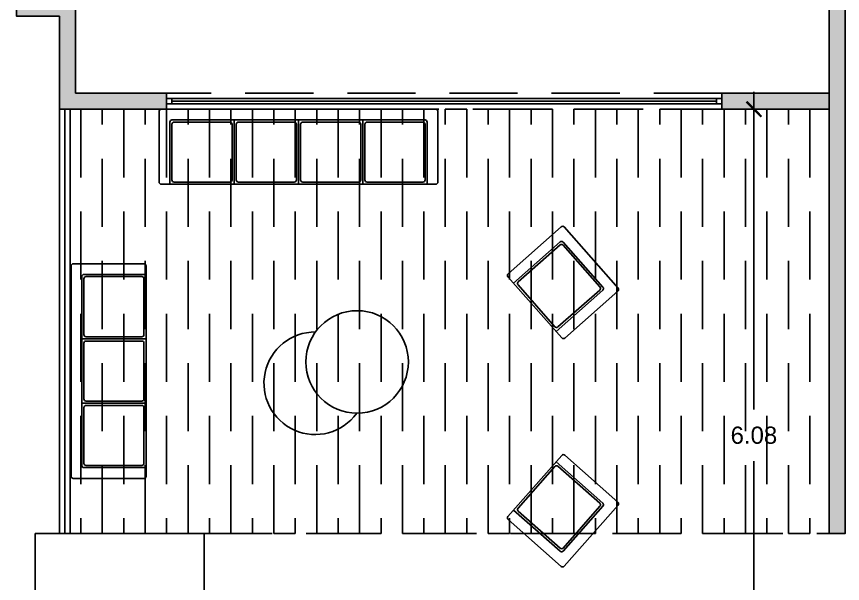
# Model space of a CAD drawing. Header units: metres. Extents: x 1769 to 3632, y 809 to 2652.
# Drawn here: x 2681.54 to 2689.24, y 1786.43 to 1791.71 of the extents above; entities that cross this region are included whole.
import ezdxf

# ---------------------------------------------------------------- set-up
doc = ezdxf.new("R2010")
doc.units = ezdxf.units.M
doc.header["$LTSCALE"] = 10
doc.header["$PDMODE"] = 35
doc.linetypes.add('HIDDEN', pattern=[9.525, 6.35, -3.175])
doc.layers.add('A-----DIP', color=1, linetype='Continuous', lineweight=9)
doc.layers.add('A-ANNO-NOTE', color=3, linetype='Continuous', lineweight=0)
for name, color, linetype in [('A-FLOR-HRAL', 1, 'Continuous'), ('A-FLOR-LEVL', 2, 'Continuous'), ('A-FURN', 1, 'Continuous'), ('A-GLAZ', 150, 'Continuous'), ('A-PROJ+', 1, 'HIDDEN'), ('A-WALL', 6, 'Continuous'), ('A-WALL-PATT', 8, 'Continuous')]:
    doc.layers.add(name, color=color, linetype=linetype)
doc.styles.add('ACABADOS', font='arial.ttf')
doc.dimstyles.new('100', dxfattribs={"dimtxt": 0.16, "dimasz": 0.14, "dimexe": 0.16, "dimexo": 0.01, "dimgap": 0.16, "dimtad": 0, "dimtih": 1, "dimtoh": 1, "dimzin": 1, "dimdsep": 46, "dimtxsty": 'ACABADOS', "dimblk": 'ARCHTICK', "dimcen": 0.16, "dimdle": 0.16, "dimclrd": 1, "dimclre": 8, "dimclrt": 2, "dimadec": 1, "dimazin": 0, "dimtp": 1.2, "dimtm": 0.6, "dimtfac": 1, "dimtix": 1, "dimtmove": 2, "dimatfit": 3, "dimldrblk": 'ARCHTICK', "dimfxl": 1, "dimtolj": 1, "dimtzin": 1, "dimarcsym": 0})

# ---------------------------------------------------------------- blocks, each defined once
blk = doc.blocks.new('*U404')
at = {"layer": 'A-GLAZ', "ltscale": 0.01}
for p, q in [((0.0293781, 0.000025), (0.034457, 0.000025)), ((0.0293781, 0), (0.034457, 0)), ((0.034457, -0.000025), (0.0293781, -0.000025))]:
    blk.add_line(p, q, dxfattribs=at)
for points in [[(0.0293281, -0.000025), (0.0293781, -0.000025), (0.0293781, 0.000025), (0.0293281, 0.000025)], [(0.034507, -0.000025), (0.034457, -0.000025), (0.034457, 0.000025), (0.034507, 0.000025)]]:
    blk.add_lwpolyline(points, close=True, dxfattribs=at)
blk = doc.blocks.new('A$C7CE17191')
at = {"layer": 'A-FURN', "ltscale": 0.01}
for p, q in [((0, 0.02), (0, 0.78)), ((0.02, 0.8), (0.68, 0.8)), ((0.7, 0.02), (0.7, 0.78)), ((0.12, 0.7), (0.7, 0.7)), ((0.1, 0.12), (0.1, 0.68)), ((0.12, 0.14), (0.12, 0.66)), ((0.14, 0.68), (0.66, 0.68)), ((0.68, 0.14), (0.68, 0.66)), ((0.12, 0.1), (0.7, 0.1)), ((0.14, 0.12), (0.66, 0.12)), ((0.02, 0), (0.68, 0))]:
    blk.add_line(p, q, dxfattribs=at)
for centre, start, end in [((0.02, 0.78), 90, 180), ((0.68, 0.78), 0, 90), ((0.12, 0.68), 90, 180), ((0.14, 0.66), 90, 180), ((0.66, 0.66), 0, 90), ((0.12, 0.12), 180, 270), ((0.14, 0.14), 180, 270), ((0.66, 0.14), 270, 0), ((0.02, 0.02), 180, 270), ((0.68, 0.02), 270, 0)]:
    blk.add_arc(centre, 0.02, start, end, dxfattribs=at)
blk = doc.blocks.new('A$C4432dc5d')
at = {"layer": 'A-FURN', "ltscale": 0.01}
for p, q in [((1.98, 0.7), (0.02, 0.7)), ((0, 0.68), (0, 0.02)), ((2, 0.68), (2, 0.02)), ((0.1, 0.58), (0.1, 0)), ((1.88, 0.6), (0.12, 0.6)), ((0.12, 0.56), (0.12, 0.04)), ((0.66, 0.58), (0.14, 0.58)), ((0.68, 0.56), (0.68, 0.04)), ((0.7, 0.6), (0.7, 0)), ((0.72, 0.56), (0.72, 0.04)), ((1.26, 0.58), (0.74, 0.58)), ((1.28, 0.56), (1.28, 0.04)), ((1.3, 0.6), (1.3, 0)), ((1.32, 0.56), (1.32, 0.04)), ((1.86, 0.58), (1.34, 0.58)), ((1.88, 0.56), (1.88, 0.04)), ((1.9, 0.58), (1.9, 0)), ((1.98, 0), (0.02, 0)), ((0.66, 0.02), (0.14, 0.02)), ((1.26, 0.02), (0.74, 0.02)), ((1.86, 0.02), (1.34, 0.02))]:
    blk.add_line(p, q, dxfattribs=at)
for centre, start, end in [((0.02, 0.68), 90, 180), ((1.98, 0.68), 0, 90), ((0.12, 0.58), 90, 180), ((0.14, 0.56), 90, 180), ((0.66, 0.56), 0, 90), ((0.74, 0.56), 90, 180), ((1.26, 0.56), 0, 90), ((1.34, 0.56), 90, 180), ((1.86, 0.56), 0, 90), ((1.88, 0.58), 0, 90), ((0.02, 0.02), 180, 270), ((0.14, 0.04), 180, 270), ((0.66, 0.04), 270, 0), ((0.74, 0.04), 180, 270), ((1.26, 0.04), 270, 0), ((1.34, 0.04), 180, 270), ((1.86, 0.04), 270, 0), ((1.98, 0.02), 270, 0)]:
    blk.add_arc(centre, 0.02, start, end, dxfattribs=at)
blk = doc.blocks.new('A$C066C27B4')
at = {"layer": 'A-FURN', "ltscale": 0.01}
for p, q in [((0, 0.02), (0, 2.58)), ((0.02, 2.6), (0.68, 2.6)), ((0.7, 0.02), (0.7, 2.58)), ((0.1, 0.12), (0.1, 2.48)), ((0.12, 2.5), (0.7, 2.5)), ((0.14, 2.48), (0.66, 2.48)), ((0.12, 1.94), (0.12, 2.46)), ((0.68, 1.94), (0.68, 2.46)), ((0.1, 1.9), (0.7, 1.9)), ((0.12, 1.34), (0.12, 1.86)), ((0.14, 1.92), (0.66, 1.92)), ((0.14, 1.88), (0.66, 1.88)), ((0.68, 1.34), (0.68, 1.86)), ((0.14, 1.32), (0.66, 1.32)), ((0.1, 1.3), (0.7, 1.3)), ((0.12, 0.74), (0.12, 1.26)), ((0.14, 1.28), (0.66, 1.28)), ((0.68, 0.74), (0.68, 1.26)), ((0.1, 0.7), (0.7, 0.7)), ((0.14, 0.72), (0.66, 0.72)), ((0.12, 0.14), (0.12, 0.66)), ((0.14, 0.68), (0.66, 0.68)), ((0.68, 0.14), (0.68, 0.66)), ((0.12, 0.1), (0.7, 0.1)), ((0.14, 0.12), (0.66, 0.12)), ((0.02, 0), (0.68, 0))]:
    blk.add_line(p, q, dxfattribs=at)
for centre, start, end in [((0.02, 2.58), 90, 180), ((0.68, 2.58), 0, 90), ((0.12, 2.48), 90, 180), ((0.14, 2.46), 90, 180), ((0.66, 2.46), 0, 90), ((0.14, 1.94), 180, 270), ((0.66, 1.94), 270, 0), ((0.14, 1.86), 90, 180), ((0.66, 1.86), 0, 90), ((0.14, 1.34), 180, 270), ((0.66, 1.34), 270, 0), ((0.14, 1.26), 90, 180), ((0.66, 1.26), 0, 90), ((0.14, 0.74), 180, 270), ((0.66, 0.74), 270, 0), ((0.14, 0.66), 90, 180), ((0.66, 0.66), 0, 90), ((0.12, 0.12), 180, 270), ((0.14, 0.14), 180, 270), ((0.66, 0.14), 270, 0), ((0.02, 0.02), 180, 270), ((0.68, 0.02), 270, 0)]:
    blk.add_arc(centre, 0.02, start, end, dxfattribs=at)
blk = doc.blocks.new('A$Cf4404dc6')
at = {"layer": 'A-PROJ+', "ltscale": 0.01}
for points in [[(-5.5795, 3.9531), (-5.3795, 3.9531), (-5.3795, -0.0001), (-5.5795, -0.0001)], [(-5.1795, 3.9531), (-4.9795, 3.9531), (-4.9795, -0.0001), (-5.1795, -0.0001)], [(-4.7796, 3.9531), (-4.5796, 3.9531), (-4.5796, -0.0001), (-4.7796, -0.0001)], [(-4.3796, 3.9531), (-4.1796, 3.9531), (-4.1796, -0.0001), (-4.3796, -0.0001)], [(-3.9796, 3.9531), (-3.7796, 3.9531), (-3.7796, -0.0001), (-3.9796, -0.0001)], [(-3.5796, 3.9531), (-3.3796, 3.9531), (-3.3796, -0.0001), (-3.5796, -0.0001)], [(-3.1796, 3.9531), (-2.9796, 3.9531), (-2.9796, -0.0001), (-3.1796, -0.0001)], [(-2.7796, 3.9531), (-2.5796, 3.9531), (-2.5796, -0.0001), (-2.7796, -0.0001)], [(-2.3796, 3.9531), (-2.1796, 3.9531), (-2.1796, -0.0001), (-2.3796, -0.0001)], [(-1.9796, 3.9531), (-1.7796, 3.9531), (-1.7796, -0.0001), (-1.9796, -0.0001)], [(-1.5796, 3.9531), (-1.3796, 3.9531), (-1.3796, -0.0001), (-1.5796, -0.0001)], [(-1.1797, 3.9531), (-0.9797, 3.9531), (-0.9797, -0.0001), (-1.1797, -0.0001)], [(-0.7797, 3.9531), (-0.5797, 3.9531), (-0.5797, -0.0001), (-0.7797, -0.0001)], [(-0.3797, 3.9531), (-0.1797, 3.9531), (-0.1797, -0.0001), (-0.3797, -0.0001)], [(0.0203, 3.9531), (0.2203, 3.9531), (0.2203, -0.0001), (0.0203, -0.0001)], [(0.4203, 3.9531), (0.6203, 3.9531), (0.6203, -0.0001), (0.4203, -0.0001)], [(0.8203, 3.9531), (1.0203, 3.9531), (1.0203, -0.0001), (0.8203, -0.0001)], [(1.2203, 3.9531), (1.4203, 3.9531), (1.4203, -0.0001), (1.2203, -0.0001)]]:
    blk.add_lwpolyline(points, close=True, dxfattribs=at)
blk = doc.blocks.new('_ArchTick')
at = {"color": 0, "linetype": 'ByBlock', "const_width": 0.15}
blk.add_lwpolyline([(-0.5, -0.5), (0.5, 0.5)], dxfattribs=at)
blk = doc.blocks.new('*D506')
at = {"layer": 'A-ANNO-NOTE', "color": 1, "lineweight": -2, "transparency": 16777216}
for p, q in [((2688.4156, 1791.01), (2688.4156, 1788.0521)), ((2688.4156, 1784.6109), (2688.4156, 1787.5688))]:
    blk.add_line(p, q, dxfattribs=at)
at = {"layer": 'A-ANNO-NOTE', "color": 8, "linetype": 'HIDDEN', "lineweight": -2, "transparency": 16777216}
for p, q in [((2689.1069, 1790.85), (2688.2556, 1790.85)), ((2689.1062, 1784.7709), (2688.2556, 1784.7709))]:
    blk.add_line(p, q, dxfattribs=at)
at = {"layer": 'Defpoints', "color": 0, "transparency": 16777216}
for p in [(2689.1169, 1790.85), (2688.4156, 1784.7709), (2689.1162, 1784.7709)]:
    blk.add_point(p, dxfattribs=at)
at = {"layer": 'A-ANNO-NOTE', "color": 1, "lineweight": -2, "transparency": 16777216, "xscale": 0.14, "yscale": 0.14, "zscale": 0.14}
for p, rotation in [((2688.4156, 1790.85), 90), ((2688.4156, 1784.7709), 270)]:
    blk.add_blockref('_ArchTick', p, dxfattribs=dict(at, rotation=rotation))
at = {"layer": 'A-ANNO-NOTE', "color": 2, "transparency": 16777216, "insert": (2688.4156, 1787.8105), "char_height": 0.16, "attachment_point": 5, "style": 'ACABADOS'}
blk.add_mtext('\\A1;6.08', dxfattribs=at)

msp = doc.modelspace()

# ---------------------------------------------------------------- hatches: boundary and pattern name
at = {"layer": 'A-WALL-PATT'}
h = msp.add_hatch(color=256, dxfattribs=at)
h.dxf.hatch_style = 1
h.paths.add_polyline_path([(2682.0877, 1791), (2682.9378, 1791), (2682.9378, 1790.85), (2681.9378, 1790.85), (2681.9377, 1791.7152), (2681.5378, 1791.7152), (2681.5378, 1791.8652), (2682.0877, 1791.8652)])
h.paths.add_polyline_path([(2681.9378, 1794.2152), (2681.9378, 1795.0805), (2681.5378, 1795.0805), (2681.5378, 1795.2305), (2682.0878, 1795.2305), (2682.0878, 1794.0652), (2681.5378, 1794.0652), (2681.5378, 1794.2152)])
h = msp.add_hatch(color=256, dxfattribs=at)
h.dxf.hatch_style = 1
h.paths.add_polyline_path([(2692.4667, 1792.9458), (2692.4667, 1792.3458), (2692.6167, 1792.3458), (2692.6167, 1793.0958), (2689.2667, 1793.0958), (2689.2667, 1794.8458), (2690.8667, 1794.8456), (2690.8667, 1794.9956), (2689.2667, 1794.9958), (2689.2667, 1795.1958), (2689.1167, 1795.1958), (2689.1171, 1786.8959), (2689.2671, 1786.8959), (2689.2667, 1792.9458)])
h.paths.add_polyline_path([(2688.1167, 1790.9999), (2689.1169, 1790.9999), (2689.1169, 1790.85), (2688.1167, 1790.85)])

# ---------------------------------------------------------------- linework, layer by layer
at = {"layer": 'A-FLOR-HRAL'}
msp.add_lwpolyline([(2682.0384, 1790.8499), (2681.9879, 1790.8499), (2681.9879, 1786.8958), (2682.0384, 1786.8958)], close=True, dxfattribs=at)
at = {"layer": 'A-FLOR-LEVL', "ltscale": 0.01}
msp.add_lwpolyline([(2681.9378, 1790.8499), (2681.9385, 1786.8958), (2683.2878, 1786.8958), (2683.2878, 1785.5958), (2681.9385, 1785.5958), (2681.9385, 1784.7709), (2698.5034, 1784.7709)], dxfattribs=at)
at = {"layer": 'A-FURN', "ltscale": 0.01}
msp.add_circle((2684.7146, 1788.4942), 0.4779, dxfattribs=at)
msp.add_arc((2684.3235, 1788.2955), 0.4779, 89.6183, 324.26058, dxfattribs=at)
at = {"layer": 'A-PROJ+', "ltscale": 0.01}
msp.add_line((2683.2878, 1786.8958), (2689.1171, 1786.8961), dxfattribs=at)
msp.add_lwpolyline([(2688.1167, 1790.8499), (2688.1167, 1790.9999), (2682.9378, 1791.0001), (2682.9378, 1790.8501)], close=True, dxfattribs=at)
at = {"layer": 'A-WALL', "ltscale": 0.01}
for points in [[(2692.4667, 1792.9458), (2692.4667, 1792.3458), (2692.6167, 1792.3458), (2692.6167, 1793.0958), (2689.2667, 1793.0958), (2689.2667, 1794.8458), (2690.8667, 1794.8456), (2690.8667, 1794.9956), (2689.2667, 1794.9958), (2689.2667, 1795.1958), (2689.1167, 1795.1958), (2689.1171, 1786.8959), (2689.2671, 1786.8959), (2689.2667, 1792.9458)], [(2682.0877, 1791), (2682.9378, 1791), (2682.9378, 1790.85), (2681.9378, 1790.85), (2681.9377, 1791.7152), (2681.5378, 1791.7152), (2681.5378, 1791.8652), (2682.0877, 1791.8652)], [(2688.1167, 1790.9999), (2689.1169, 1790.9999), (2689.1169, 1790.85), (2688.1167, 1790.85)], [(2681.7128, 1786.8958), (2683.2878, 1786.8958), (2683.2878, 1785.5958), (2681.7128, 1785.5958)]]:
    msp.add_lwpolyline(points, close=True, dxfattribs=at)

# ---------------------------------------------------------------- block references
at = {"layer": 'A-----DIP', "color": 4}
msp.add_blockref('A$Cf4404dc6', (2687.517, 1786.896), dxfattribs=at)
at = {"layer": 'A-FURN', "ltscale": 0.01}
for name, p, rotation in [('A$C066C27B4', (2682.8678, 1790.85), 270), ('A$C7CE17191', (2687.1622, 1787.1752), 138.55607436486)]:
    msp.add_blockref(name, p, dxfattribs=dict(at, rotation=rotation))
at = {"layer": 'A-FURN', "ltscale": 0.01, "xscale": -1}
for name, p, rotation in [('A$C7CE17191', (2687.1622, 1789.1672), 41.44392563513993), ('A$C4432dc5d', (2682.7466, 1789.4093), 90)]:
    msp.add_blockref(name, p, dxfattribs=dict(at, rotation=rotation))
at = {"layer": 'A-GLAZ', "ltscale": 0.01, "xscale": 1000.000000000007, "yscale": 1000.000000000007, "zscale": 1000.000000000007, "rotation": 359.9993150718581}
msp.add_blockref('*U404', (2653.6097, 1790.9254), dxfattribs=at)

# ---------------------------------------------------------------- dimensions: what is measured, and where the dimension line sits
at = {"layer": 'A-ANNO-NOTE'}
dim = msp.add_linear_dim(base=(2688.4156, 1784.7709), p1=(2689.1169, 1790.85), p2=(2689.1162, 1784.7709), angle=90, dimstyle='100', dxfattribs=at)
dim.commit()
dim.dimension.update_dxf_attribs({"geometry": '*D506', "text_midpoint": (2688.4156, 1787.8105)})

doc.saveas('drawing.dxf')
